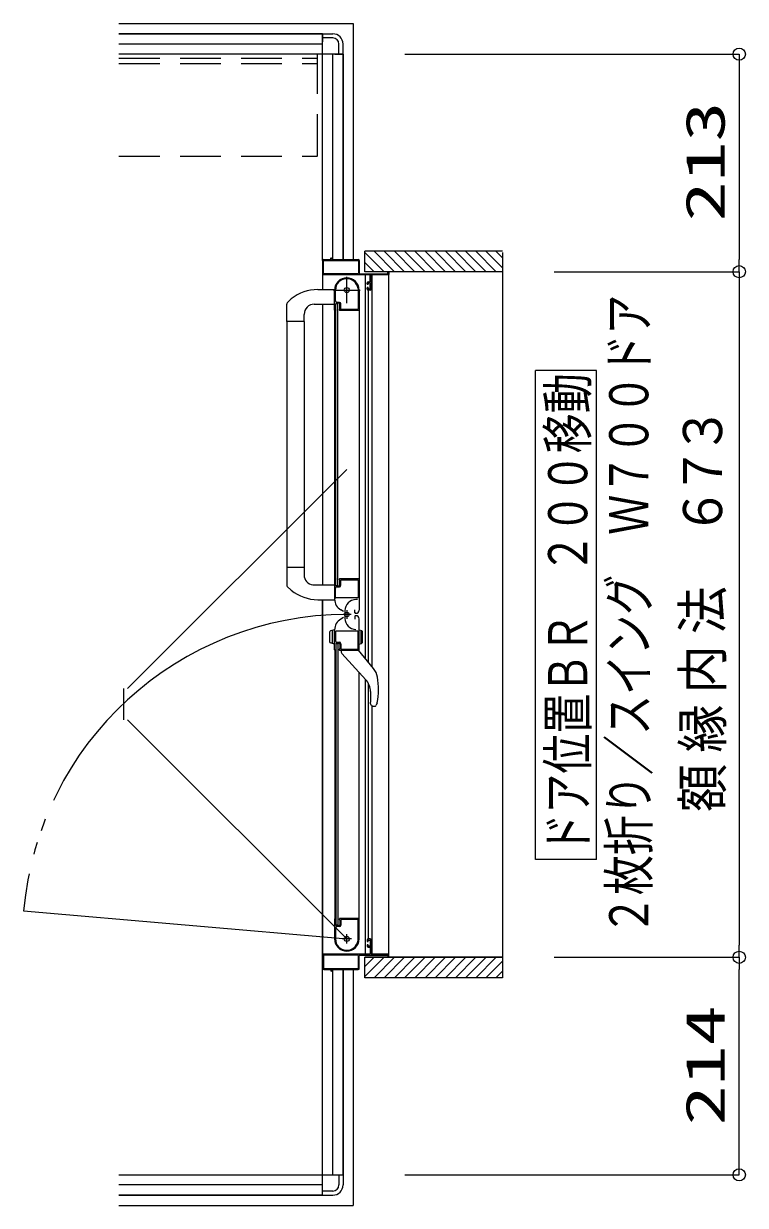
# Model space of a CAD drawing. Units: millimetres on the paper. Extents: x -305 to 305, y -152 to 152.
# Drawn here: x -98.1 to -62.7, y 26.1 to 84.1 of the extents above; entities that cross this region are included whole.
import ezdxf
from ezdxf.enums import TextEntityAlignment as Align

# ---------------------------------------------------------------- set-up
doc = ezdxf.new("R2010")
doc.units = ezdxf.units.MM
for name, pattern in [('DASHED2', [3, 2, -1]), ('LONG_CHAIN', [21, 18, -1, 1, -1]), ('LONG_DOUBLE_CHAIN', [21.8, 18, -1, 0.6, -0.6, 0.6, -1])]:
    doc.linetypes.add(name, pattern=pattern)
doc.layers.add('0-0_0', color=7, linetype='Continuous', lineweight=9)
doc.layers.add('0-1_VIEW0001', color=7, linetype='Continuous', lineweight=9)
doc.styles.add('ＭＳ ゴシック', font='')
doc.styles.get('ＭＳ ゴシック').set_extended_font_data('MS Gothic')

# ---------------------------------------------------------------- blocks, each defined once
blk = doc.blocks.new('_ORIGIN')
at = {"layer": '0-0_0'}
blk.add_line((0, 0), (-1, 0), dxfattribs=at)
blk.add_circle((0, 0), 0.5, dxfattribs=at)

msp = doc.modelspace()

# ---------------------------------------------------------------- linework, layer by layer
at = {"layer": '0-1_VIEW0001'}
for p, q in [((-93.434, 83.573), (-83.434, 83.573)), ((-83.434, 83.573), (-93.434, 83.573)), ((-83.434, 83.573), (-83.434, 83.173)), ((-83.434, 83.573), (-82.934, 83.573)), ((-83.434, 72.448), (-83.434, 83.573)), ((-83.434, 83.073), (-93.434, 83.073)), ((-82.934, 83.373), (-83.434, 83.373)), ((-82.634, 82.573), (-82.634, 83.073)), ((-82.434, 82.573), (-82.434, 83.073)), ((-82.434, 82.573), (-93.434, 82.573)), ((-82.934, 72.498), (-82.934, 82.573)), ((-82.834, 82.573), (-82.434, 82.573)), ((-82.434, 82.573), (-82.434, 72.498)), ((-82.434, 72.498), (-82.434, 82.573)), ((-79.394, 82.573), (-62.983, 82.573)), ((-62.983, 81.973), (-62.983, 72.498)), ((-83.034, 72.513), (-83.034, 72.563)), ((-83.024, 72.573), (-83.004, 72.573)), ((-82.994, 72.563), (-82.994, 72.513)), ((-74.609, 72.898), (-81.359, 72.898)), ((-81.359, 71.899), (-81.359, 72.898)), ((-80.41, 71.898), (-81.359, 72.848)), ((-79.91, 71.898), (-80.909, 72.898)), ((-79.41, 71.898), (-80.409, 72.898)), ((-78.91, 71.898), (-79.909, 72.898)), ((-78.409, 71.898), (-79.409, 72.898)), ((-77.909, 71.898), (-78.909, 72.898)), ((-77.409, 71.898), (-78.409, 72.898)), ((-76.909, 71.898), (-77.909, 72.898)), ((-76.409, 71.898), (-77.409, 72.898)), ((-75.909, 71.898), (-76.909, 72.898)), ((-75.414, 71.898), (-76.414, 72.898)), ((-74.919, 71.898), (-75.919, 72.898)), ((-74.609, 72.083), (-75.424, 72.898)), ((-74.609, 72.578), (-74.929, 72.898)), ((-74.609, 72.847), (-74.609, 37.248)), ((-83.434, 72.45), (-83.434, 71.024)), ((-83.389, 71.813), (-83.389, 72.438)), ((-83.384, 72.498), (-83.049, 72.498)), ((-83.374, 72.453), (-81.694, 72.453)), ((-82.979, 72.498), (-81.684, 72.498)), ((-81.679, 72.438), (-81.679, 71.813)), ((-81.634, 72.448), (-81.634, 71.813)), ((-80.91, 71.898), (-81.359, 72.348)), ((-81.114, 71.748), (-83.409, 71.748)), ((-81.694, 71.798), (-83.374, 71.798)), ((-81.619, 71.798), (-80.249, 71.798)), ((-74.609, 71.898), (-81.359, 71.898)), ((-81.328, 52.903), (-81.328, 71.748)), ((-81.249, 71.293), (-81.249, 71.348)), ((-81.199, 71.398), (-81.114, 71.398)), ((-81.114, 71.353), (-81.184, 71.353)), ((-81.099, 71.413), (-81.099, 71.733)), ((-81.049, 71.733), (-81.049, 71.048)), ((-80.199, 71.748), (-81.034, 71.748)), ((-81.011, 52.519), (-81.011, 71.748)), ((-80.234, 71.813), (-80.234, 71.883)), ((-80.184, 71.883), (-80.184, 71.763)), ((-80.184, 38.398), (-80.184, 71.748)), ((-72.069, 71.898), (-62.983, 71.898)), ((-83.677, 71.023), (-82.859, 71.026)), ((-82.849, 70.013), (-82.849, 70.998)), ((-82.804, 70.468), (-82.804, 70.998)), ((-81.699, 71.072), (-81.699, 70.058)), ((-81.649, 70.999), (-81.649, 56.823)), ((-81.249, 71.048), (-81.249, 71.113)), ((-81.214, 71.278), (-81.234, 71.278)), ((-81.234, 71.128), (-81.214, 71.128)), ((-81.199, 71.338), (-81.199, 71.293)), ((-81.199, 71.113), (-81.199, 71.068)), ((-81.099, 70.998), (-81.199, 70.998)), ((-81.188, 52.733), (-81.188, 70.998)), ((-81.184, 71.053), (-81.114, 71.053)), ((-81.099, 71.068), (-81.099, 71.338)), ((-62.983, 71.298), (-62.983, 38.848)), ((-85.199, 69.448), (-85.199, 70.308)), ((-84.973, 70.561), (-85.172, 70.377)), ((-83.844, 70.303), (-82.849, 70.303)), ((-83.434, 70.298), (-83.434, 56.524)), ((-82.684, 70.323), (-82.784, 70.323)), ((-82.784, 56.498), (-82.784, 70.323)), ((-82.634, 70.348), (-82.759, 70.348)), ((-82.614, 70.393), (-82.729, 70.393)), ((-82.684, 56.498), (-82.684, 70.323)), ((-82.584, 70.073), (-82.584, 70.298)), ((-82.539, 70.058), (-82.539, 70.318)), ((-84.344, 69.448), (-84.344, 69.803)), ((-82.834, 56.823), (-82.834, 69.998)), ((-82.808, 69.998), (-82.834, 69.998)), ((-82.786, 70.02), (-82.795, 70.005)), ((-82.624, 70.027), (-82.624, 70.033)), ((-82.614, 70.005), (-82.622, 70.02)), ((-81.659, 69.998), (-82.601, 69.998)), ((-81.709, 70.048), (-82.529, 70.048)), ((-85.199, 69.448), (-85.199, 56.512)), ((-84.344, 69.448), (-85.199, 69.448)), ((-84.349, 69.448), (-84.349, 57.374)), ((-69.987, 67.048), (-72.987, 67.048)), ((-72.987, 43.048), (-72.987, 67.048)), ((-69.987, 43.048), (-69.987, 67.048)), ((-84.344, 57.374), (-85.199, 57.374)), ((-84.344, 57.374), (-84.344, 57.019)), ((-81.649, 56.854), (-81.649, 55.284)), ((-84.974, 56.261), (-85.172, 56.444)), ((-83.914, 56.524), (-82.859, 56.524)), ((-82.849, 56.808), (-82.849, 55.822)), ((-82.834, 56.823), (-82.808, 56.823)), ((-82.804, 55.908), (-82.804, 56.358)), ((-82.795, 56.816), (-82.786, 56.802)), ((-82.784, 56.498), (-82.684, 56.498)), ((-82.759, 56.473), (-82.634, 56.473)), ((-82.729, 56.433), (-82.614, 56.433)), ((-82.624, 56.788), (-82.624, 56.794)), ((-82.622, 56.802), (-82.614, 56.816)), ((-81.649, 56.823), (-82.601, 56.823)), ((-82.584, 56.523), (-82.584, 56.748)), ((-82.539, 56.508), (-82.539, 56.758)), ((-82.524, 56.773), (-81.709, 56.773)), ((-81.699, 56.763), (-81.699, 55.903)), ((-83.677, 55.798), (-82.859, 55.796)), ((-83.434, 55.798), (-83.434, 37.698)), ((-83.434, 26.573), (-83.434, 55.798)), ((-81.709, 55.893), (-82.789, 55.893)), ((-81.723, 55.803), (-81.803, 55.803)), ((-82.419, 55.227), (-82.549, 55.302)), ((-82.343, 55.263), (-82.343, 54.883)), ((-81.854, 55.158), (-81.854, 55.308)), ((-81.799, 55.133), (-81.829, 55.133)), ((-82.419, 54.919), (-82.549, 54.844)), ((-81.854, 54.988), (-81.854, 54.838)), ((-81.799, 55.013), (-81.829, 55.013)), ((-81.649, 53.293), (-81.649, 54.863)), ((-83.099, 54.198), (-83.099, 53.747)), ((-82.849, 54.323), (-83.044, 54.27)), ((-82.949, 53.649), (-82.949, 54.296)), ((-82.849, 53.338), (-82.849, 54.324)), ((-82.804, 54.238), (-82.804, 53.788)), ((-81.709, 54.253), (-82.789, 54.253)), ((-81.699, 53.383), (-81.699, 54.243)), ((-81.549, 53.649), (-81.549, 54.296)), ((-81.499, 54.256), (-81.499, 53.69)), ((-82.849, 53.623), (-83.044, 53.675)), ((-82.784, 53.648), (-82.784, 39.823)), ((-82.784, 53.648), (-82.684, 53.648)), ((-82.759, 53.673), (-82.634, 53.673)), ((-82.729, 53.713), (-82.614, 53.713)), ((-82.684, 53.648), (-82.684, 39.823)), ((-82.584, 53.623), (-82.584, 53.398)), ((-82.539, 53.638), (-82.539, 53.388)), ((-82.524, 53.373), (-81.709, 53.373)), ((-81.649, 53.623), (-81.525, 53.656)), ((-82.834, 53.323), (-82.834, 40.148)), ((-82.834, 53.323), (-82.808, 53.323)), ((-82.795, 53.33), (-82.786, 53.345)), ((-82.624, 53.358), (-82.624, 53.352)), ((-82.622, 53.345), (-82.614, 53.33)), ((-82.601, 53.323), (-81.659, 53.323)), ((-82.524, 53.323), (-82.524, 53.232)), ((-82.495, 53.161), (-81.317, 51.873)), ((-80.936, 52.428), (-81.674, 53.323)), ((-81.649, 39.148), (-81.649, 52.236)), ((-81.328, 38.398), (-81.328, 51.885)), ((-81.188, 39.148), (-81.188, 51.688)), ((-81.09, 51.289), (-81.09, 50.77)), ((-81.029, 50.609), (-81.027, 50.606)), ((-81.011, 38.398), (-81.011, 50.573)), ((-80.952, 50.573), (-80.87, 50.573)), ((-80.828, 50.587), (-80.8, 50.621)), ((-80.828, 50.587), (-80.828, 50.586)), ((-80.756, 50.736), (-80.8, 50.621)), ((-69.987, 43.048), (-72.987, 43.048)), ((-82.849, 40.133), (-82.849, 39.148)), ((-82.808, 40.148), (-82.834, 40.148)), ((-82.786, 40.127), (-82.795, 40.141)), ((-82.624, 40.119), (-82.624, 40.113)), ((-82.614, 40.141), (-82.622, 40.127)), ((-81.659, 40.148), (-82.601, 40.148)), ((-82.584, 40.073), (-82.584, 39.848)), ((-82.539, 40.088), (-82.539, 39.828)), ((-81.709, 40.098), (-82.529, 40.098)), ((-81.699, 39.074), (-81.699, 40.088)), ((-82.804, 39.678), (-82.804, 39.148)), ((-82.684, 39.823), (-82.784, 39.823)), ((-82.634, 39.798), (-82.759, 39.798)), ((-82.614, 39.753), (-82.729, 39.753)), ((-81.249, 39.098), (-81.249, 39.033)), ((-81.234, 39.018), (-81.214, 39.018)), ((-81.214, 38.868), (-81.234, 38.868)), ((-81.099, 39.148), (-81.199, 39.148)), ((-81.199, 39.033), (-81.199, 39.078)), ((-81.184, 39.093), (-81.114, 39.093)), ((-81.099, 39.078), (-81.099, 38.808)), ((-81.049, 38.413), (-81.049, 39.098)), ((-81.114, 38.398), (-83.409, 38.398)), ((-83.389, 38.333), (-83.389, 37.708)), ((-81.694, 38.348), (-83.374, 38.348)), ((-81.679, 37.708), (-81.679, 38.333)), ((-81.634, 37.698), (-81.634, 38.333)), ((-81.619, 38.348), (-80.249, 38.348)), ((-81.249, 38.853), (-81.249, 38.798)), ((-81.199, 38.808), (-81.199, 38.853)), ((-81.199, 38.748), (-81.114, 38.748)), ((-81.114, 38.793), (-81.184, 38.793)), ((-81.099, 38.733), (-81.099, 38.413)), ((-80.199, 38.398), (-81.034, 38.398)), ((-80.234, 38.333), (-80.234, 38.263)), ((-80.184, 38.263), (-80.184, 38.383)), ((-74.609, 38.248), (-81.359, 38.248)), ((-80.41, 38.248), (-81.359, 37.298)), ((-80.91, 38.248), (-81.359, 37.798)), ((-79.91, 38.248), (-80.909, 37.248)), ((-79.41, 38.248), (-80.409, 37.248)), ((-78.91, 38.248), (-79.909, 37.248)), ((-78.409, 38.248), (-79.409, 37.248)), ((-77.91, 38.248), (-78.909, 37.248)), ((-77.409, 38.248), (-78.409, 37.248)), ((-76.909, 38.248), (-77.909, 37.248)), ((-76.409, 38.248), (-77.409, 37.248)), ((-75.909, 38.248), (-76.909, 37.248)), ((-75.414, 38.248), (-76.414, 37.248)), ((-74.92, 38.248), (-75.919, 37.248)), ((-74.609, 38.063), (-75.425, 37.248)), ((-72.069, 38.248), (-62.984, 38.248)), ((-72.069, 38.248), (-62.983, 38.248)), ((-83.384, 37.648), (-83.049, 37.648)), ((-83.374, 37.693), (-81.694, 37.693)), ((-83.034, 37.633), (-83.034, 37.583)), ((-83.024, 37.573), (-83.004, 37.573)), ((-82.994, 37.583), (-82.994, 37.633)), ((-82.979, 37.648), (-81.684, 37.648)), ((-82.934, 27.573), (-82.934, 37.648)), ((-82.434, 37.648), (-82.434, 27.573)), ((-82.434, 27.573), (-82.434, 37.648)), ((-74.609, 37.568), (-74.93, 37.248)), ((-62.984, 28.173), (-62.984, 37.648)), ((-93.434, 27.573), (-82.434, 27.573)), ((-82.834, 27.573), (-82.434, 27.573)), ((-82.634, 27.573), (-82.634, 27.073)), ((-82.434, 27.573), (-82.434, 27.073)), ((-79.394, 27.573), (-62.984, 27.573)), ((-83.434, 27.073), (-93.434, 27.073)), ((-83.434, 26.573), (-83.434, 26.973)), ((-82.934, 26.773), (-83.434, 26.773)), ((-93.434, 26.573), (-83.434, 26.573)), ((-83.434, 26.573), (-93.434, 26.573)), ((-83.434, 26.573), (-82.934, 26.573))]:
    msp.add_line(p, q, dxfattribs=at)
at = {"layer": '0-1_VIEW0001', "color": 6, "linetype": 'DASHED2'}
for p, q in [((-93.434, 82.373), (-83.684, 82.373)), ((-83.684, 77.623), (-83.684, 82.573)), ((-93.434, 82.123), (-83.684, 82.123)), ((-93.434, 77.573), (-83.684, 77.573))]:
    msp.add_line(p, q, dxfattribs=at)
at = {"layer": '0-1_VIEW0001', "linetype": 'LONG_CHAIN'}
for p, q in [((-82.249, 70.348), (-82.249, 71.648)), ((-82.899, 70.998), (-81.599, 70.998)), ((-82.249, 55.286), (-82.249, 54.861)), ((-82.037, 55.073), (-82.428, 55.073)), ((-82.019, 39.148), (-82.479, 39.148)), ((-82.249, 38.918), (-82.249, 39.378))]:
    msp.add_line(p, q, dxfattribs=at)
at = {"layer": '0-1_VIEW0001', "linetype": 'LONG_DOUBLE_CHAIN'}
for p, q in [((-82.249, 62.195), (-93.01, 51.434)), ((-93.21, 51.434), (-93.21, 49.908)), ((-82.249, 39.148), (-93.01, 49.908)), ((-98.114, 40.536), (-82.249, 39.148)), ((-81.934, 37.648), (-81.934, 26.073)), ((-93.434, 26.073), (-81.934, 26.073))]:
    msp.add_line(p, q, dxfattribs=at)
at = {"layer": '0-1_VIEW0001', "color": 5}
msp.add_line((-81.359, 38.248), (-74.609, 38.248), dxfattribs=at)
at = {"layer": '0-1_VIEW0001', "linetype": 'LONG_DOUBLE_CHAIN'}
msp.add_lwpolyline([(-93.434, 84.073), (-81.934, 84.073), (-81.934, 72.498)], dxfattribs=at)
at = {"layer": '0-1_VIEW0001'}
for points in [[(-81.649, 53.623), (-81.649, 54.323), (-81.525, 54.289)], [(-81.082, 50.709), (-81.083, 50.713), (-81.084, 50.717), (-81.085, 50.721), (-81.086, 50.726), (-81.087, 50.73), (-81.087, 50.734), (-81.088, 50.738), (-81.089, 50.743), (-81.089, 50.747), (-81.09, 50.752), (-81.09, 50.754), (-81.09, 50.756), (-81.09, 50.758), (-81.09, 50.76), (-81.09, 50.762), (-81.09, 50.764), (-81.09, 50.767), (-81.09, 50.769), (-81.09, 50.771), (-81.09, 50.773)], [(-81.029, 50.609), (-81.03, 50.61), (-81.031, 50.611), (-81.032, 50.612), (-81.033, 50.613), (-81.034, 50.614), (-81.035, 50.616), (-81.036, 50.617), (-81.037, 50.618), (-81.038, 50.62), (-81.039, 50.621), (-81.04, 50.622), (-81.041, 50.624), (-81.042, 50.625), (-81.043, 50.627), (-81.044, 50.628), (-81.045, 50.63), (-81.046, 50.631), (-81.047, 50.633), (-81.049, 50.635), (-81.051, 50.638), (-81.053, 50.641), (-81.054, 50.644), (-81.056, 50.647), (-81.058, 50.651), (-81.06, 50.654), (-81.062, 50.658), (-81.064, 50.661), (-81.066, 50.665), (-81.068, 50.669), (-81.069, 50.673), (-81.071, 50.677), (-81.073, 50.68), (-81.074, 50.684), (-81.076, 50.688), (-81.077, 50.692), (-81.078, 50.696), (-81.08, 50.7), (-81.081, 50.705), (-81.082, 50.709)], [(-80.87, 50.573), (-80.868, 50.573), (-80.866, 50.574), (-80.864, 50.574), (-80.861, 50.574), (-80.859, 50.574), (-80.857, 50.575), (-80.855, 50.575), (-80.853, 50.576), (-80.85, 50.576), (-80.848, 50.576), (-80.846, 50.577), (-80.844, 50.578), (-80.842, 50.578), (-80.839, 50.579), (-80.837, 50.58), (-80.835, 50.581), (-80.833, 50.582), (-80.831, 50.584), (-80.83, 50.585), (-80.828, 50.586)], [(-74.609, 37.248), (-81.359, 37.248), (-81.359, 38.249)]]:
    msp.add_lwpolyline(points, dxfattribs=at)
for centre, radius in [((-82.249, 70.998), 0.125), ((-82.249, 55.073), 0.113), ((-82.249, 39.148), 0.125)]:
    msp.add_circle(centre, radius, dxfattribs=at)
for centre, radius, start, end in [((-82.934, 83.073), 0.5, 0, 90), ((-82.934, 83.073), 0.3, 0, 90), ((-83.049, 72.513), 0.015, 270, 0), ((-83.024, 72.563), 0.01, 90, 180), ((-83.004, 72.563), 0.01, 0, 90), ((-82.979, 72.513), 0.015, 180, 270), ((-83.384, 72.448), 0.05, 90, 180), ((-83.374, 72.438), 0.015, 90, 180), ((-81.694, 72.438), 0.015, 0, 90), ((-81.684, 72.448), 0.05, 0, 90), ((-83.409, 71.773), 0.025, 180, 270), ((-83.374, 71.813), 0.015, 180, 270), ((-82.249, 70.998), 0.6, 0, 180), ((-82.249, 70.998), 0.555, 7.76707, 180), ((-81.694, 71.813), 0.015, 270, 0), ((-81.619, 71.813), 0.015, 180, 270), ((-81.199, 71.348), 0.05, 90, 180), ((-81.184, 71.338), 0.015, 90, 180), ((-81.114, 71.733), 0.015, 0, 90), ((-81.114, 71.413), 0.015, 270, 0), ((-81.114, 71.338), 0.015, 0, 90), ((-81.034, 71.733), 0.015, 90, 180), ((-80.249, 71.813), 0.015, 270, 0), ((-80.219, 71.883), 0.015, 90, 180), ((-80.199, 71.883), 0.015, 0, 90), ((-80.199, 71.763), 0.015, 270, 0), ((-83.67, 68.953), 2.07, 90.2, 129.02418), ((-81.709, 71.072), 0.01, 0, 7.76707), ((-81.234, 71.293), 0.015, 180, 270), ((-81.234, 71.113), 0.015, 90, 180), ((-81.199, 71.048), 0.05, 180, 270), ((-81.214, 71.293), 0.015, 270, 0), ((-81.214, 71.113), 0.015, 0, 90), ((-81.184, 71.068), 0.015, 180, 270), ((-81.114, 71.068), 0.015, 270, 0), ((-81.099, 71.048), 0.05, 270, 0), ((-85.099, 70.308), 0.1, 136.52757, 180), ((-83.844, 69.803), 0.5, 90, 180), ((-82.729, 70.468), 0.075, 180, 270), ((-82.759, 70.323), 0.025, 90, 180), ((-82.634, 70.298), 0.05, 0, 90), ((-82.614, 70.318), 0.075, 0, 90), ((-82.834, 70.013), 0.015, 180, 270), ((-82.808, 70.013), 0.015, 270, 329.03624), ((-82.799, 70.027), 0.015, 329.03624, 0), ((-82.609, 70.033), 0.015, 90, 180), ((-82.609, 70.027), 0.015, 180, 210.96376), ((-82.601, 70.013), 0.015, 210.96376, 270), ((-82.609, 70.073), 0.025, 270, 0), ((-82.529, 70.058), 0.01, 180, 270), ((-81.709, 70.058), 0.01, 270, 0), ((-81.659, 70.008), 0.01, 270, 0), ((-83.844, 57.019), 0.5, 180, 262.04438), ((-85.099, 56.513), 0.1, 180, 223.47243), ((-83.67, 57.868), 2.07, 230.94186, 269.8), ((-82.834, 56.808), 0.015, 90, 180), ((-82.808, 56.808), 0.015, 30.96376, 90), ((-82.729, 56.358), 0.075, 90, 180), ((-82.799, 56.794), 0.015, 0, 30.96376), ((-82.759, 56.498), 0.025, 180, 270), ((-82.634, 56.523), 0.05, 270, 0), ((-82.609, 56.794), 0.015, 149.03624, 180), ((-82.609, 56.788), 0.015, 180, 270), ((-82.601, 56.808), 0.015, 90, 149.03624), ((-82.614, 56.508), 0.075, 270, 0), ((-82.609, 56.748), 0.025, 0, 90), ((-82.524, 56.758), 0.015, 90, 180), ((-81.709, 56.763), 0.01, 0, 90), ((-81.659, 56.813), 0.01, 0, 90), ((-82.249, 55.822), 0.6, 180, 240), ((-82.789, 55.908), 0.015, 180, 270), ((-81.803, 55.263), 0.54, 90, 180), ((-81.709, 55.903), 0.01, 270, 0), ((-81.829, 55.158), 0.025, 180, 270), ((-81.799, 55.283), 0.15, 270, 0), ((-82.249, 54.324), 0.6, 120, 180), ((-81.803, 54.883), 0.54, 180, 270), ((-81.829, 54.988), 0.025, 90, 180), ((-81.799, 54.863), 0.15, 0, 90), ((-83.024, 54.198), 0.075, 105, 180), ((-82.789, 54.238), 0.015, 90, 180), ((-81.709, 54.243), 0.01, 0, 90), ((-81.534, 54.256), 0.035, 0, 75), ((-83.024, 53.747), 0.075, 180, 255), ((-82.729, 53.788), 0.075, 180, 270), ((-82.759, 53.648), 0.025, 90, 180), ((-82.634, 53.623), 0.05, 0, 90), ((-82.609, 53.358), 0.015, 90, 180), ((-82.614, 53.638), 0.075, 0, 90), ((-82.609, 53.398), 0.025, 270, 0), ((-82.524, 53.388), 0.015, 180, 270), ((-81.709, 53.383), 0.01, 270, 0), ((-81.534, 53.69), 0.035, 285, 0), ((-82.834, 53.338), 0.015, 180, 270), ((-82.808, 53.338), 0.015, 270, 329.03624), ((-82.799, 53.352), 0.015, 329.03624, 0), ((-82.609, 53.352), 0.015, 180, 210.96376), ((-82.601, 53.338), 0.015, 210.96376, 270), ((-82.424, 53.232), 0.1, 180, 222.43623), ((-81.659, 53.333), 0.01, 270, 0), ((-81.631, 51.855), 0.9, 9.28844, 39.5), ((-81.955, 51.289), 0.865, 0, 42.43623), ((-84.364, 51.408), 3.67, 349.4547, 9.28844), ((-80.952, 50.673), 0.1, 221.81032, 270), ((-82.834, 40.133), 0.015, 90, 180), ((-82.808, 40.133), 0.015, 30.96376, 90), ((-82.799, 40.119), 0.015, 0, 30.96376), ((-82.609, 40.119), 0.015, 149.03624, 180), ((-82.609, 40.113), 0.015, 180, 270), ((-82.601, 40.133), 0.015, 90, 149.03624), ((-82.609, 40.073), 0.025, 0, 90), ((-82.529, 40.088), 0.01, 90, 180), ((-81.709, 40.088), 0.01, 0, 90), ((-81.659, 40.138), 0.01, 0, 90), ((-82.729, 39.678), 0.075, 90, 180), ((-82.759, 39.823), 0.025, 180, 270), ((-82.634, 39.848), 0.05, 270, 0), ((-82.614, 39.828), 0.075, 270, 0), ((-82.249, 39.148), 0.6, 180, 0), ((-82.249, 39.148), 0.555, 180, 352.23293), ((-81.709, 39.074), 0.01, 352.23293, 0), ((-81.664, 39.248), 0.015, 0, 2.69354), ((-81.199, 39.098), 0.05, 90, 180), ((-81.234, 39.033), 0.015, 180, 270), ((-81.234, 38.853), 0.015, 90, 180), ((-81.214, 39.033), 0.015, 270, 0), ((-81.214, 38.853), 0.015, 0, 90), ((-81.184, 39.078), 0.015, 90, 180), ((-81.114, 39.078), 0.015, 0, 90), ((-81.099, 39.098), 0.05, 0, 90), ((-83.409, 38.373), 0.025, 90, 180), ((-83.374, 38.333), 0.015, 90, 180), ((-81.694, 38.333), 0.015, 0, 90), ((-81.619, 38.333), 0.015, 90, 180), ((-81.199, 38.798), 0.05, 180, 270), ((-81.184, 38.808), 0.015, 180, 270), ((-81.114, 38.808), 0.015, 270, 0), ((-81.114, 38.733), 0.015, 0, 90), ((-81.114, 38.413), 0.015, 270, 0), ((-81.034, 38.413), 0.015, 180, 270), ((-80.249, 38.333), 0.015, 0, 90), ((-80.199, 38.383), 0.015, 0, 90), ((-83.374, 37.708), 0.015, 180, 270), ((-81.694, 37.708), 0.015, 270, 0), ((-80.219, 38.263), 0.015, 180, 270), ((-80.199, 38.263), 0.015, 270, 0), ((-83.384, 37.698), 0.05, 180, 270), ((-83.049, 37.633), 0.015, 0, 90), ((-83.024, 37.583), 0.01, 180, 270), ((-83.004, 37.583), 0.01, 270, 0), ((-82.979, 37.633), 0.015, 90, 180), ((-81.684, 37.698), 0.05, 270, 0), ((-82.934, 27.073), 0.5, 270, 0), ((-82.934, 27.073), 0.3, 270, 0)]:
    msp.add_arc(centre, radius, start, end, dxfattribs=at)
at = {"layer": '0-1_VIEW0001', "color": 6, "linetype": 'DASHED2'}
msp.add_arc((-83.734, 77.623), 0.05, 270, 0, dxfattribs=at)
at = {"layer": '0-1_VIEW0001', "linetype": 'LONG_DOUBLE_CHAIN'}
msp.add_arc((-82.249, 39.148), 15.925, 90, 175, dxfattribs=at)

# ---------------------------------------------------------------- block references
at = {"layer": '0-1_VIEW0001', "xscale": 0.6, "yscale": 0.6}
for p, rotation in [((-62.983, 82.573), 90), ((-62.983, 71.898), 270), ((-62.983, 71.898), 90), ((-62.984, 38.248), 90), ((-62.983, 38.248), 270), ((-62.984, 27.573), 270)]:
    msp.add_blockref('_ORIGIN', p, dxfattribs=dict(at, rotation=rotation))

# ---------------------------------------------------------------- texts
at = {"layer": '0-1_VIEW0001', "style": 'ＭＳ ゴシック'}
for s, width, p in [('213', 1.5, (-63.122, 74.362)), ('２枚折り／スイング\u3000Ｗ７００ドア', 0.75, (-66.87, 39.333)), ('ドア位置ＢＲ\u3000２００移動', 0.75, (-69.868, 43.333)), ('３', 0.9, (-63.249, 62.924)), ('７', 0.9, (-63.249, 60.936)), ('６', 0.9, (-63.249, 58.948)), ('法', 0.9, (-63.249, 54.108)), ('内', 0.9, (-63.249, 51.2)), ('縁', 0.9, (-63.249, 48.292)), ('額', 0.9, (-63.249, 45.384)), ('214', 1.5, (-63.123, 30.001))]:
    msp.add_text(s, height=1.921, rotation=90, dxfattribs=dict(at, width=width)).set_placement(p, align=Align.BOTTOM_LEFT)

doc.saveas('drawing.dxf')
